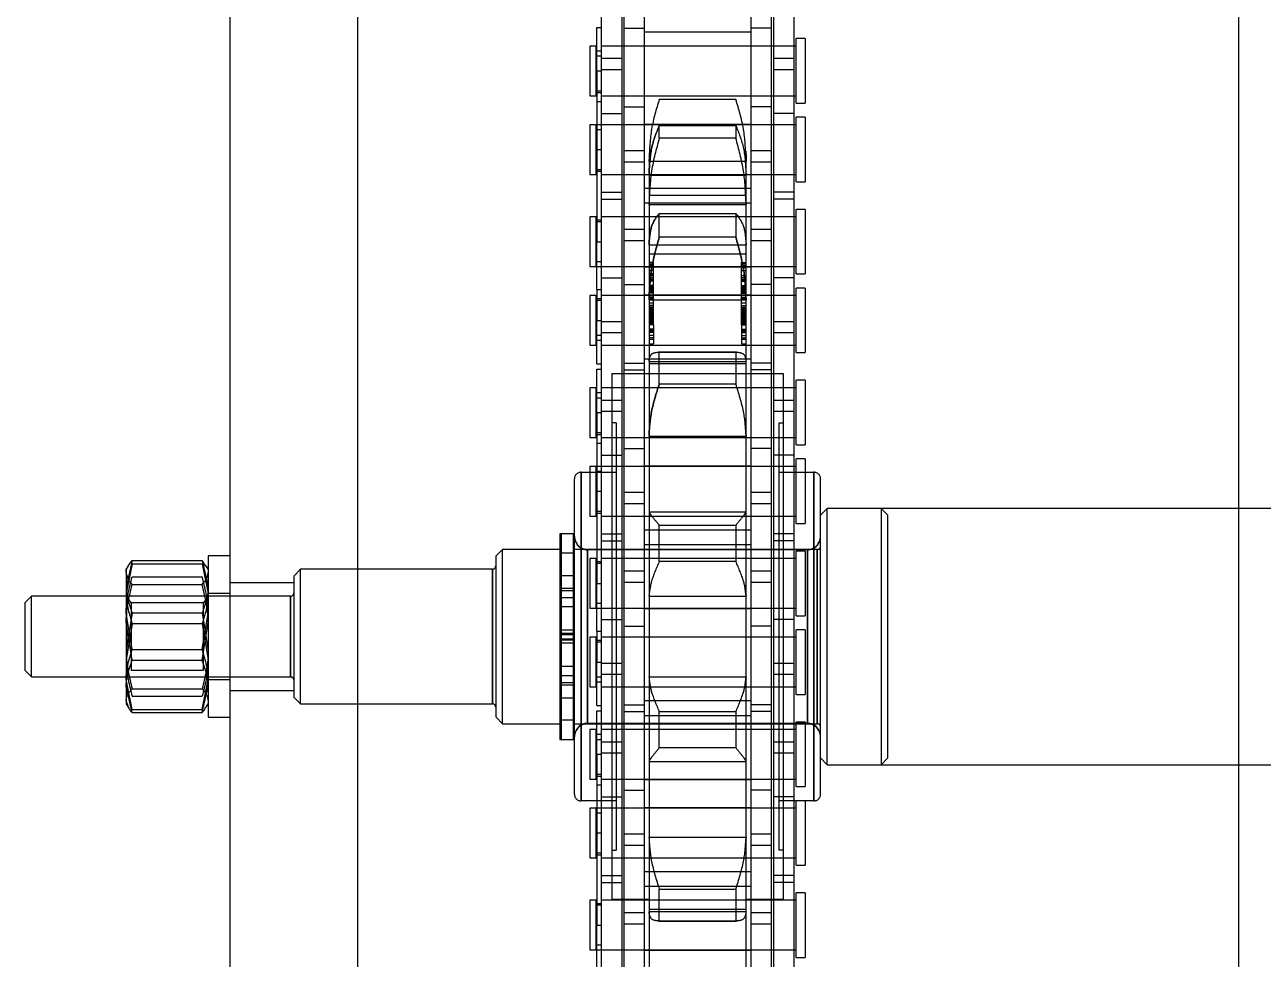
# Model space of a CAD drawing. Header units: metres. Extents: x 0 to 63075, y 0 to 44550.
# Drawn here: x 14085.4 to 14177.4, y 29378.8 to 29448.3 of the extents above; entities that cross this region are included whole.
import ezdxf

# ---------------------------------------------------------------- set-up
doc = ezdxf.new("R2010")
doc.units = ezdxf.units.M
doc.header["$LTSCALE"] = 75
doc.linetypes.add('HIDDEN2', pattern=[4.7625, 3.175, -1.5875])
for name, color, linetype in [('SDM', 7, 'Continuous'), ('SL4', 4, 'Continuous'), ('ST1', 7, 'HIDDEN2')]:
    doc.layers.add(name, color=color, linetype=linetype)

# ---------------------------------------------------------------- blocks, each defined once
blk = doc.blocks.new('A$Ca53c419a')
at = {"layer": 'SL4'}
for p, q in [((2999.725, 511), (2999.225, 510.5)), ((3004.725, 511), (2999.725, 511)), ((3005.225, 510.5), (3004.725, 511)), ((2999.225, 510.5), (2999.225, 503.465)), ((2999.225, 510.5), (3005.225, 510.5)), ((3005.225, 503.465), (3005.225, 510.5)), ((2996.583, 503.018), (2998.523, 503.465)), ((2996.583, 503.018), (2996.583, 497.812)), ((2997.225, 503.465), (2996.975, 503.32)), ((2998.523, 503.465), (2997.225, 503.465)), ((3003.285, 503.465), (2998.523, 503.465)), ((3000.464, 503.018), (3003.285, 503.465)), ((3000.464, 503.018), (3000.464, 497.812)), ((3006.987, 503.465), (3003.285, 503.465)), ((3006.106, 503.018), (3006.106, 497.812)), ((3007.225, 503.465), (3006.987, 503.465)), ((3007.475, 503.32), (3007.225, 503.465)), ((3007.867, 503.018), (3007.867, 497.812)), ((2996.225, 497.365), (2996.225, 495.765)), ((3008.225, 497.365), (2996.225, 497.365)), ((2996.583, 497.812), (2998.523, 497.365)), ((2996.975, 497.51), (2997.225, 497.365)), ((3000.464, 497.812), (3003.285, 497.365)), ((3007.225, 497.365), (3007.475, 497.51)), ((3007.464, 497.553), (3007.867, 497.812)), ((3008.225, 495.765), (3008.225, 497.365)), ((3664.713, 495.765), (2339.738, 495.765)), ((2339.738, 486.24), (3664.713, 486.24)), ((2339.738, 420.765), (3664.713, 420.765)), ((2992.7, 420.765), (2992.7, 281.235)), ((3011.75, 281.235), (3011.75, 420.765))]:
    blk.add_line(p, q, dxfattribs=at)
for points, knots in [([(2996.583, 503.018), (2996.656, 503.091), (2996.788, 503.22), (2996.924, 503.26), (2996.984, 503.278)], [0, 0, 0, 0, 0.560905, 1, 1, 1, 1]), ([(2998.523, 503.465), (2998.569, 503.465), (2999.224, 503.458), (2999.867, 503.23), (3000.464, 503.018)], [0, 0, 0, 0, 0.070201, 1, 1, 1, 1]), ([(3003.285, 503.465), (3003.352, 503.465), (3004.304, 503.458), (3005.238, 503.23), (3006.106, 503.018)], [0, 0, 0, 0, 0.0702006, 1, 1, 1, 1]), ([(3006.106, 503.018), (3006.18, 503.086), (3006.467, 503.348), (3006.765, 503.415), (3006.987, 503.465)], [0, 0, 0, 0, 0.257551, 1, 1, 1, 1]), ([(3006.987, 503.465), (3007.067, 503.458), (3007.365, 503.434), (3007.655, 503.194), (3007.867, 503.018)], [0, 0, 0, 0, 0.268634, 1, 1, 1, 1]), ([(2996.583, 497.812), (2996.656, 497.739), (2996.788, 497.61), (2996.924, 497.57), (2996.984, 497.552)], [0, 0, 0, 0, 0.560905, 1, 1, 1, 1]), ([(2998.523, 497.365), (2998.569, 497.365), (2999.224, 497.372), (2999.867, 497.6), (3000.464, 497.812)], [0, 0, 0, 0, 0.070201, 1, 1, 1, 1]), ([(3003.285, 497.365), (3003.352, 497.365), (3004.304, 497.372), (3005.238, 497.6), (3006.106, 497.812)], [0, 0, 0, 0, 0.070201, 1, 1, 1, 1]), ([(3006.106, 497.812), (3006.18, 497.744), (3006.467, 497.482), (3006.765, 497.415), (3006.987, 497.365)], [0, 0, 0, 0, 0.257551, 1, 1, 1, 1])]:
    blk.add_open_spline(points, degree=3, knots=knots, dxfattribs=at)
at = {"layer": 'ST1'}
for p, q in [((2996.81, 503.018), (2999.031, 503.465)), ((2996.81, 503.018), (2996.81, 497.812)), ((2996.984, 503.278), (2997.463, 503.465)), ((2997.783, 503.018), (2997.783, 497.812)), ((2998.344, 503.018), (2998.344, 497.812)), ((2999.225, 503.465), (2999.225, 491.25)), ((2999.225, 503.465), (2999.225, 503.44)), ((3005.225, 503.44), (2999.225, 503.44)), ((3004.725, 503.089), (2999.725, 503.089)), ((2999.725, 503.089), (2999.725, 497.715)), ((3003.198, 503.018), (3000.49, 503.465)), ((3003.986, 503.018), (3001.165, 503.465)), ((3001.252, 503.018), (3003.96, 503.465)), ((3001.252, 503.018), (3001.252, 497.812)), ((3003.198, 503.018), (3003.198, 497.812)), ((3003.986, 503.018), (3003.986, 497.812)), ((3004.725, 503.089), (3005.225, 503.44)), ((3004.725, 497.715), (3004.725, 503.089)), ((3005.225, 491.25), (3005.225, 503.465)), ((3005.225, 503.44), (3005.225, 503.465)), ((3007.64, 503.018), (3005.419, 503.465)), ((3007.867, 503.018), (3005.927, 503.465)), ((3006.667, 503.018), (3006.667, 497.812)), ((3007.153, 503.465), (3007.286, 503.43)), ((3007.64, 503.018), (3007.64, 497.812)), ((2996.81, 497.812), (2999.031, 497.365)), ((2999.025, 497.365), (2999.025, 495.765)), ((2999.725, 497.715), (3004.725, 497.715)), ((3003.198, 497.812), (3000.49, 497.365)), ((3003.986, 497.812), (3001.165, 497.365)), ((3001.252, 497.812), (3003.96, 497.365)), ((3005.225, 497.365), (3004.725, 497.715)), ((3007.64, 497.812), (3005.419, 497.365)), ((3005.425, 495.765), (3005.425, 497.365)), ((3007.867, 497.812), (3005.927, 497.365)), ((2998.225, 495.765), (2998.225, 491.003)), ((3006.225, 491.003), (3006.225, 495.765)), ((3664.713, 491.003), (2339.738, 491.003)), ((2997.725, 491), (2997.225, 490.5)), ((3006.725, 491), (2997.725, 491)), ((3005.225, 491.25), (2999.225, 491.25)), ((2999.225, 491.25), (3005.225, 491.25)), ((3007.225, 490.5), (3006.725, 491)), ((2997.225, 490.5), (3007.225, 490.5)), ((2997.225, 490.5), (2997.225, 476.25)), ((3007.225, 476.25), (3007.225, 490.5)), ((2339.738, 486.24), (3664.713, 486.24)), ((2996.25, 476), (2995.75, 475.5)), ((3008.2, 476), (2996.25, 476)), ((2997.225, 476.25), (3007.178, 476.25)), ((3007.225, 476.25), (2997.272, 476.25)), ((3008.7, 475.5), (3008.2, 476)), ((2995.75, 475.5), (3008.7, 475.5)), ((2995.75, 475.5), (2995.75, 471.245)), ((3008.7, 471.245), (3008.7, 475.5)), ((3009.868, 471.245), (2994.582, 471.245)), ((2994.582, 471.245), (2994.582, 470.245)), ((3009.868, 471.145), (2994.582, 471.145)), ((2996.025, 471.245), (2996.025, 470.145)), ((2996.025, 471.245), (2996.025, 470.245)), ((2997.678, 471.245), (2997.678, 470.245)), ((2997.678, 471.145), (2997.678, 470.145)), ((2998.629, 471.245), (2998.629, 470.245)), ((2998.629, 471.145), (2998.629, 470.145)), ((2998.804, 471.245), (2998.804, 470.245)), ((2998.804, 471.145), (2998.804, 470.145)), ((2999.321, 471.245), (2999.321, 470.245)), ((2999.321, 471.145), (2999.321, 470.145)), ((3000.025, 471.245), (3000.025, 470.245)), ((3001.725, 470.245), (3001.725, 471.245)), ((3001.975, 471.245), (3001.975, 470.245)), ((3002.064, 471.245), (3002.064, 470.245)), ((3002.386, 471.245), (3002.386, 470.245)), ((3002.475, 471.245), (3002.475, 470.245)), ((3002.725, 471.245), (3002.725, 470.245)), ((3004.425, 470.245), (3004.425, 471.245)), ((3005.129, 471.245), (3005.129, 470.245)), ((3005.129, 471.145), (3005.129, 470.145)), ((3005.646, 471.245), (3005.646, 470.245)), ((3005.646, 471.145), (3005.646, 470.145)), ((3005.821, 471.245), (3005.821, 470.245)), ((3005.821, 471.145), (3005.821, 470.145)), ((3006.772, 471.245), (3006.772, 470.245)), ((3006.772, 471.145), (3006.772, 470.145)), ((3008.425, 470.145), (3008.425, 471.245)), ((3008.425, 470.245), (3008.425, 471.245)), ((3009.868, 470.245), (3009.868, 471.245)), ((2990.01, 469.656), (3014.44, 469.656)), ((2990.01, 467.056), (2990.01, 469.656)), ((3014.44, 469.656), (2990.01, 469.656)), ((2990.01, 469.656), (3014.44, 469.656)), ((3014.44, 469.656), (2990.01, 469.656)), ((2990.499, 470.145), (3013.951, 470.145)), ((3009.868, 470.245), (2994.582, 470.245)), ((2994.582, 470.245), (2994.582, 470.145)), ((2995.75, 470.145), (2995.75, 452.105)), ((3000.025, 470.245), (3000.025, 470.145)), ((3001.725, 470.145), (3001.725, 470.245)), ((3001.975, 470.245), (3001.975, 470.145)), ((3002.064, 470.245), (3002.064, 470.145)), ((3002.386, 470.245), (3002.386, 470.145)), ((3002.475, 470.245), (3002.475, 470.145)), ((3002.725, 470.245), (3002.725, 470.145)), ((3004.425, 470.145), (3004.425, 470.245)), ((3008.7, 452.105), (3008.7, 470.145)), ((3009.868, 470.145), (3009.868, 470.245)), ((3014.44, 469.656), (3014.44, 467.056)), ((2982.621, 469), (2978.931, 469)), ((2978.931, 469), (2978.931, 468.526)), ((2978.931, 468.526), (2982.621, 468.526)), ((2979.3, 468.526), (2979.3, 468.157)), ((2982.252, 468.157), (2982.252, 468.526)), ((2982.621, 468.526), (2982.621, 469)), ((2989.472, 469), (2985.782, 469)), ((2985.782, 469), (2985.782, 468.526)), ((2985.782, 468.526), (2989.472, 468.526)), ((2986.151, 468.526), (2986.151, 468.157)), ((2989.103, 468.157), (2989.103, 468.526)), ((2989.472, 468.526), (2989.472, 469)), ((2995.321, 469), (2991.631, 469)), ((2991.631, 469), (2991.631, 468.526)), ((2991.631, 468.526), (2995.321, 468.526)), ((2992, 468.526), (2992, 468.157)), ((2994.952, 468.157), (2994.952, 468.526)), ((2995.321, 468.526), (2995.321, 469)), ((2995.75, 469.168), (2995.75, 452.832)), ((3008.675, 469.168), (2995.775, 469.168)), ((2995.775, 469.168), (2995.775, 452.832)), ((2995.775, 469.168), (3008.675, 469.168)), ((3008.675, 469.168), (2995.775, 469.168)), ((2995.775, 469.168), (3008.675, 469.168)), ((3002.172, 469), (2998.482, 469)), ((2998.482, 469), (2998.482, 468.526)), ((2998.482, 468.526), (3002.172, 468.526)), ((2998.851, 468.526), (2998.851, 468.157)), ((3001.803, 468.157), (3001.803, 468.526)), ((3002.172, 468.526), (3002.172, 469)), ((3008.02, 469), (3004.33, 469)), ((3004.33, 469), (3004.33, 468.526)), ((3004.33, 468.526), (3008.02, 468.526)), ((3004.699, 468.526), (3004.699, 468.157)), ((3007.651, 468.157), (3007.651, 468.526)), ((3008.02, 468.526), (3008.02, 469)), ((3008.675, 452.832), (3008.675, 469.168)), ((3008.7, 452.832), (3008.7, 469.168)), ((3014.872, 469), (3011.182, 469)), ((3011.182, 469), (3011.182, 468.526)), ((3011.182, 468.526), (3014.872, 468.526)), ((3011.551, 468.526), (3011.551, 468.157)), ((3014.503, 468.157), (3014.503, 468.526)), ((3014.872, 468.526), (3014.872, 469)), ((3020.72, 469), (3017.03, 469)), ((3017.03, 469), (3017.03, 468.526)), ((3017.03, 468.526), (3020.72, 468.526)), ((3017.399, 468.526), (3017.399, 468.157)), ((3020.351, 468.157), (3020.351, 468.526)), ((3020.72, 468.526), (3020.72, 469)), ((3027.572, 469), (3023.882, 469)), ((3023.882, 469), (3023.882, 468.526)), ((3023.882, 468.526), (3027.572, 468.526)), ((3024.251, 468.526), (3024.251, 468.157)), ((3027.203, 468.157), (3027.203, 468.526)), ((3027.572, 468.526), (3027.572, 469)), ((3033.42, 469), (3029.73, 469)), ((3029.73, 469), (3029.73, 468.526)), ((3029.73, 468.526), (3033.42, 468.526)), ((3030.099, 468.526), (3030.099, 468.157)), ((3033.051, 468.157), (3033.051, 468.526)), ((3033.42, 468.526), (3033.42, 469)), ((3040.272, 469), (3036.582, 469)), ((3036.582, 469), (3036.582, 468.526)), ((3036.582, 468.526), (3040.272, 468.526)), ((3036.951, 468.526), (3036.951, 468.157)), ((3039.903, 468.157), (3039.903, 468.526)), ((3040.272, 468.526), (3040.272, 469)), ((3046.12, 469), (3042.43, 469)), ((3042.43, 469), (3042.43, 468.526)), ((3042.43, 468.526), (3046.12, 468.526)), ((3042.799, 468.526), (3042.799, 468.157)), ((3045.751, 468.157), (3045.751, 468.526)), ((3046.12, 468.526), (3046.12, 469)), ((2983.951, 468.157), (2974.856, 468.157)), ((2977.224, 468.489), (2980.776, 468.489)), ((2978.931, 468.489), (2978.931, 466.637)), ((2978.931, 468.157), (2978.931, 453.659)), ((2980.776, 468.489), (2980.776, 468.157)), ((2993.476, 468.489), (2980.776, 468.489)), ((2982.395, 468.489), (2982.395, 468.157)), ((2982.621, 466.637), (2982.621, 468.157)), ((2982.621, 453.659), (2982.621, 468.157)), ((2983.951, 468.157), (2983.951, 466.637)), ((2990.301, 468.157), (2983.951, 468.157)), ((2984.452, 468.157), (2984.452, 466.637)), ((2985.782, 468.157), (2985.782, 466.637)), ((2985.782, 468.157), (2985.782, 453.659)), ((2986.008, 468.489), (2986.008, 468.157)), ((2987.627, 468.489), (2987.627, 468.157)), ((2989.472, 466.637), (2989.472, 468.489)), ((2989.472, 453.659), (2989.472, 468.157)), ((2990.301, 468.157), (2990.301, 466.637)), ((2999.396, 468.157), (2990.301, 468.157)), ((2991.179, 468.157), (2991.179, 468.489)), ((2991.631, 468.157), (2991.631, 466.637)), ((2991.631, 468.157), (2991.631, 453.659)), ((2991.857, 468.489), (2991.857, 468.157)), ((2993.476, 468.489), (2993.476, 468.157)), ((2993.476, 468.489), (2996.706, 468.489)), ((2993.547, 466.637), (2993.547, 468.157)), ((2994.407, 468.157), (2994.407, 466.637)), ((2994.583, 468.489), (2994.583, 468.157)), ((2995.321, 466.637), (2995.321, 468.157)), ((2995.321, 453.659), (2995.321, 468.157)), ((2996.706, 468.489), (2996.706, 468.157)), ((2997.097, 468.489), (2997.097, 468.157)), ((2997.097, 468.489), (3000.327, 468.489)), ((2998.482, 468.157), (2998.482, 466.637)), ((2998.482, 468.157), (2998.482, 453.659)), ((2999.22, 468.489), (2999.22, 468.157)), ((3000.255, 468.157), (2999.396, 468.157)), ((2999.396, 466.637), (2999.396, 468.157)), ((3009.35, 468.157), (3000.255, 468.157)), ((3000.255, 468.157), (3000.255, 466.637)), ((3000.327, 468.489), (3000.327, 468.157)), ((3002.623, 468.489), (3000.327, 468.489)), ((3001.946, 468.489), (3001.946, 468.157)), ((3002.172, 466.637), (3002.172, 468.157)), ((3002.172, 453.659), (3002.172, 468.157)), ((3002.623, 468.489), (3006.175, 468.489)), ((3002.623, 468.489), (3002.623, 468.157)), ((3003.502, 468.157), (3003.502, 466.637)), ((3004.33, 468.489), (3004.33, 466.637)), ((3004.33, 468.157), (3004.33, 453.659)), ((3006.175, 468.489), (3006.175, 468.157)), ((3018.875, 468.489), (3006.175, 468.489)), ((3007.795, 468.489), (3007.795, 468.157)), ((3008.02, 466.637), (3008.02, 468.157)), ((3008.02, 453.659), (3008.02, 468.157)), ((3009.35, 468.157), (3009.35, 466.637)), ((3015.7, 468.157), (3009.35, 468.157)), ((3009.852, 468.157), (3009.852, 466.637)), ((3011.182, 468.157), (3011.182, 466.637)), ((3011.182, 468.157), (3011.182, 453.659)), ((3011.408, 468.489), (3011.408, 468.157)), ((3013.027, 468.489), (3013.027, 468.157)), ((3014.872, 466.637), (3014.872, 468.489)), ((3014.872, 453.659), (3014.872, 468.157)), ((3015.7, 468.157), (3015.7, 466.637)), ((3024.795, 468.157), (3015.7, 468.157)), ((3016.579, 468.157), (3016.579, 468.489)), ((3017.03, 468.157), (3017.03, 466.637)), ((3017.03, 468.157), (3017.03, 453.659)), ((3017.256, 468.489), (3017.256, 468.157)), ((3018.875, 468.489), (3018.875, 468.157)), ((3018.875, 468.489), (3022.106, 468.489)), ((3018.947, 466.637), (3018.947, 468.157)), ((3019.807, 468.157), (3019.807, 466.637)), ((3019.982, 468.489), (3019.982, 468.157)), ((3020.72, 466.637), (3020.72, 468.157)), ((3020.72, 453.659), (3020.72, 468.157)), ((3022.106, 468.489), (3022.106, 468.157)), ((3022.497, 468.489), (3022.497, 468.157)), ((3022.497, 468.489), (3025.727, 468.489)), ((3023.882, 468.157), (3023.882, 466.637)), ((3023.882, 468.157), (3023.882, 453.659)), ((3024.62, 468.489), (3024.62, 468.157)), ((3025.655, 468.157), (3024.795, 468.157)), ((3024.795, 466.637), (3024.795, 468.157)), ((3034.75, 468.157), (3025.655, 468.157)), ((3025.655, 468.157), (3025.655, 466.637)), ((3025.727, 468.489), (3025.727, 468.157)), ((3028.023, 468.489), (3025.727, 468.489)), ((3027.346, 468.489), (3027.346, 468.157)), ((3027.572, 466.637), (3027.572, 468.157)), ((3027.572, 453.659), (3027.572, 468.157)), ((3028.023, 468.489), (3031.575, 468.489)), ((3028.023, 468.489), (3028.023, 468.157)), ((3028.902, 468.157), (3028.902, 466.637)), ((3029.73, 468.489), (3029.73, 466.637)), ((3029.73, 468.157), (3029.73, 453.659)), ((3031.575, 468.489), (3031.575, 468.157)), ((3044.275, 468.489), (3031.575, 468.489)), ((3033.194, 468.489), (3033.194, 468.157)), ((3033.42, 466.637), (3033.42, 468.157)), ((3033.42, 453.659), (3033.42, 468.157)), ((3034.75, 468.157), (3034.75, 466.637)), ((3041.1, 468.157), (3034.75, 468.157)), ((3035.252, 468.157), (3035.252, 466.637)), ((3036.582, 468.157), (3036.582, 466.637)), ((3036.582, 468.157), (3036.582, 453.659)), ((3036.808, 468.489), (3036.808, 468.157)), ((3038.427, 468.489), (3038.427, 468.157)), ((3040.272, 466.637), (3040.272, 468.489)), ((3040.272, 453.659), (3040.272, 468.157)), ((3041.1, 468.157), (3041.1, 466.637)), ((3050.195, 468.157), (3041.1, 468.157)), ((3041.979, 468.157), (3041.979, 468.489)), ((3042.43, 468.157), (3042.43, 466.637)), ((3042.43, 468.157), (3042.43, 453.659)), ((3042.656, 468.489), (3042.656, 468.157)), ((3044.275, 468.489), (3044.275, 468.157)), ((3044.275, 468.489), (3047.506, 468.489)), ((3044.347, 466.637), (3044.347, 468.157)), ((3045.207, 468.157), (3045.207, 466.637)), ((3045.382, 468.489), (3045.382, 468.157)), ((3046.12, 466.637), (3046.12, 468.157)), ((3046.12, 453.659), (3046.12, 468.157)), ((3047.506, 468.489), (3047.506, 468.157)), ((2982.681, 464.605), (2982.681, 467.375)), ((3021.769, 467.375), (2982.681, 467.375)), ((2986.346, 467.375), (2986.346, 467.056)), ((3018.105, 467.056), (2986.346, 467.056)), ((3018.105, 467.056), (3018.105, 467.375)), ((3021.769, 467.375), (3021.769, 464.605)), ((2983.951, 466.637), (2974.856, 466.637)), ((2986.696, 466.485), (2977.601, 466.485)), ((2978.931, 466.485), (2978.931, 464.965)), ((2980.847, 464.965), (2980.847, 466.485)), ((2981.707, 466.485), (2981.707, 464.965)), ((2982.621, 464.965), (2982.621, 466.485)), ((2990.301, 466.637), (2983.951, 466.637)), ((2985.782, 466.485), (2985.782, 464.965)), ((2987.556, 466.485), (2986.696, 466.485)), ((2986.696, 464.965), (2986.696, 466.485)), ((2996.651, 466.485), (2987.556, 466.485)), ((2987.556, 466.485), (2987.556, 464.965)), ((2989.472, 464.965), (2989.472, 466.485)), ((2999.396, 466.637), (2990.301, 466.637)), ((2990.802, 466.485), (2990.802, 464.965)), ((2991.631, 466.485), (2991.631, 464.965)), ((2995.321, 464.965), (2995.321, 466.485)), ((2996.651, 466.485), (2996.651, 464.965)), ((3003.001, 466.485), (2996.651, 466.485)), ((2997.152, 466.485), (2997.152, 464.965)), ((2998.482, 466.485), (2998.482, 464.965)), ((3000.255, 466.637), (2999.396, 466.637)), ((3009.35, 466.637), (3000.255, 466.637)), ((3002.172, 464.965), (3002.172, 466.485)), ((3003.001, 466.485), (3003.001, 464.965)), ((3012.096, 466.485), (3003.001, 466.485)), ((3004.33, 466.485), (3004.33, 464.965)), ((3006.247, 464.965), (3006.247, 466.485)), ((3007.107, 466.485), (3007.107, 464.965)), ((3008.02, 464.965), (3008.02, 466.485)), ((3015.7, 466.637), (3009.35, 466.637)), ((3011.182, 466.485), (3011.182, 464.965)), ((3012.955, 466.485), (3012.096, 466.485)), ((3012.096, 464.965), (3012.096, 466.485)), ((3022.05, 466.485), (3012.955, 466.485)), ((3012.955, 466.485), (3012.955, 464.965)), ((3014.872, 464.965), (3014.872, 466.485)), ((3024.795, 466.637), (3015.7, 466.637)), ((3016.202, 466.485), (3016.202, 464.965)), ((3017.03, 466.485), (3017.03, 464.965)), ((3020.72, 464.965), (3020.72, 466.485)), ((3022.05, 466.485), (3022.05, 464.965)), ((3028.4, 466.485), (3022.05, 466.485)), ((3022.552, 466.485), (3022.552, 464.965)), ((3023.882, 466.485), (3023.882, 464.965)), ((3025.655, 466.637), (3024.795, 466.637)), ((3034.75, 466.637), (3025.655, 466.637)), ((3027.572, 464.965), (3027.572, 466.485)), ((3028.4, 466.485), (3028.4, 464.965)), ((3037.495, 466.485), (3028.4, 466.485)), ((3029.73, 466.485), (3029.73, 464.965)), ((3031.647, 464.965), (3031.647, 466.485)), ((3032.507, 466.485), (3032.507, 464.965)), ((3033.42, 464.965), (3033.42, 466.485)), ((3041.1, 466.637), (3034.75, 466.637)), ((3036.582, 466.485), (3036.582, 464.965)), ((3038.355, 466.485), (3037.495, 466.485)), ((3037.495, 464.965), (3037.495, 466.485)), ((3047.45, 466.485), (3038.355, 466.485)), ((3038.355, 466.485), (3038.355, 464.965)), ((3040.272, 464.965), (3040.272, 466.485)), ((3050.195, 466.637), (3041.1, 466.637)), ((3041.602, 466.485), (3041.602, 464.965)), ((3042.43, 466.485), (3042.43, 464.965)), ((3046.12, 464.965), (3046.12, 466.485)), ((3047.45, 466.485), (3047.45, 464.965)), ((3053.8, 466.485), (3047.45, 466.485)), ((2986.696, 464.965), (2977.601, 464.965)), ((2978.887, 457.035), (2978.887, 464.965)), ((2978.931, 464.965), (2978.931, 457.035)), ((2982.621, 457.035), (2982.621, 464.965)), ((2983.667, 464.965), (2983.667, 457.035)), ((2984.736, 457.035), (2984.736, 464.965)), ((2985.782, 464.965), (2985.782, 457.035)), ((2987.556, 464.965), (2986.696, 464.965)), ((2996.651, 464.965), (2987.556, 464.965)), ((2989.472, 457.035), (2989.472, 464.965)), ((2989.516, 464.965), (2989.516, 457.035)), ((2991.587, 457.035), (2991.587, 464.965)), ((2991.631, 464.965), (2991.631, 457.035)), ((2995.321, 457.035), (2995.321, 464.965)), ((2996.367, 464.965), (2996.367, 457.035)), ((3003.001, 464.965), (2996.651, 464.965)), ((2997.436, 457.035), (2997.436, 464.965)), ((2998.482, 464.965), (2998.482, 457.035)), ((3002.172, 457.035), (3002.172, 464.965)), ((3002.216, 464.965), (3002.216, 457.035)), ((3012.096, 464.965), (3003.001, 464.965)), ((3004.287, 457.035), (3004.287, 464.965)), ((3004.33, 464.965), (3004.33, 457.035)), ((3008.02, 457.035), (3008.02, 464.965)), ((3009.067, 464.965), (3009.067, 457.035)), ((3010.136, 457.035), (3010.136, 464.965)), ((3011.182, 464.965), (3011.182, 457.035)), ((3012.955, 464.965), (3012.096, 464.965)), ((3022.05, 464.965), (3012.955, 464.965)), ((3014.872, 457.035), (3014.872, 464.965)), ((3014.915, 464.965), (3014.915, 457.035)), ((3016.987, 457.035), (3016.987, 464.965)), ((3017.03, 464.965), (3017.03, 457.035)), ((3020.72, 457.035), (3020.72, 464.965)), ((3021.767, 464.965), (3021.767, 457.035)), ((3028.4, 464.965), (3022.05, 464.965)), ((3022.835, 457.035), (3022.835, 464.965)), ((3023.882, 464.965), (3023.882, 457.035)), ((3027.572, 457.035), (3027.572, 464.965)), ((3027.615, 464.965), (3027.615, 457.035)), ((3037.495, 464.965), (3028.4, 464.965)), ((3029.687, 457.035), (3029.687, 464.965)), ((3029.73, 464.965), (3029.73, 457.035)), ((3033.42, 457.035), (3033.42, 464.965)), ((3034.467, 464.965), (3034.467, 457.035)), ((3035.535, 457.035), (3035.535, 464.965)), ((3036.582, 464.965), (3036.582, 457.035)), ((3038.355, 464.965), (3037.495, 464.965)), ((3047.45, 464.965), (3038.355, 464.965)), ((3040.272, 457.035), (3040.272, 464.965)), ((3040.315, 464.965), (3040.315, 457.035)), ((3042.387, 457.035), (3042.387, 464.965)), ((3042.43, 464.965), (3042.43, 457.035)), ((3046.12, 457.035), (3046.12, 464.965)), ((3047.167, 464.965), (3047.167, 457.035)), ((3053.8, 464.965), (3047.45, 464.965)), ((2981.751, 464.605), (2977.206, 464.605)), ((2981.077, 463.901), (2981.077, 463.9)), ((2981.077, 463.9), (2981.077, 458.1)), ((2987.233, 464.605), (2981.751, 464.605)), ((2981.789, 464.605), (2981.789, 457.395)), ((2981.939, 457.395), (2981.939, 464.605)), ((2987.321, 464.605), (2987.233, 464.605)), ((2987.233, 464.605), (2987.321, 464.605)), ((2987.321, 464.605), (2987.321, 457.395)), ((2992.943, 464.605), (2987.321, 464.605)), ((2992.943, 464.605), (2992.943, 457.395)), ((2992.949, 464.605), (2992.943, 464.605)), ((2992.943, 464.605), (2992.949, 464.605)), ((2999.183, 464.605), (2992.949, 464.605)), ((2999.233, 464.605), (2999.183, 464.605)), ((2999.183, 464.605), (2999.233, 464.605)), ((2999.233, 464.605), (2999.233, 457.395)), ((3005.217, 464.605), (2999.233, 464.605)), ((3005.217, 464.605), (3005.217, 457.395)), ((3005.267, 464.605), (3005.217, 464.605)), ((3005.217, 464.605), (3005.267, 464.605)), ((3011.501, 464.605), (3005.267, 464.605)), ((3011.507, 464.605), (3011.501, 464.605)), ((3011.501, 464.605), (3011.507, 464.605)), ((3011.507, 464.605), (3011.507, 457.395)), ((3017.129, 464.605), (3011.507, 464.605)), ((3017.129, 464.605), (3017.129, 457.395)), ((3017.217, 464.605), (3017.129, 464.605)), ((3017.129, 464.605), (3017.217, 464.605)), ((3022.699, 464.605), (3017.217, 464.605)), ((3022.511, 464.605), (3022.511, 457.395)), ((3022.661, 464.605), (3022.661, 457.395)), ((3027.244, 464.605), (3022.699, 464.605)), ((3023.373, 463.9), (3023.373, 463.901)), ((3023.373, 458.1), (3023.373, 463.9)), ((3023.986, 464.605), (3023.986, 464.27)), ((3024.826, 464.27), (3023.986, 464.27)), ((3024.321, 464.605), (3024.321, 464.27)), ((3024.424, 464.27), (3024.424, 464.605)), ((3024.594, 464.27), (3024.594, 464.605)), ((3024.826, 464.27), (3024.826, 464.605)), ((3024.978, 464.27), (3024.826, 464.27)), ((3024.929, 464.27), (3024.929, 464.605)), ((3024.978, 464.27), (3024.978, 464.605)), ((3025.393, 464.27), (3024.978, 464.27)), ((3025.07, 464.27), (3025.07, 464.605)), ((3025.393, 464.27), (3025.393, 464.605)), ((3025.393, 464.27), (3027.822, 464.27)), ((3025.452, 464.27), (3025.452, 464.605)), ((3025.452, 464.605), (3025.452, 464.27)), ((3025.503, 464.27), (3025.503, 464.605)), ((3025.516, 464.27), (3025.516, 464.605)), ((3025.517, 464.27), (3025.517, 464.605)), ((3025.574, 464.27), (3025.574, 464.605)), ((3025.651, 464.27), (3025.651, 464.605)), ((3025.659, 464.27), (3025.659, 464.605)), ((3025.69, 464.27), (3025.69, 464.605)), ((3025.764, 464.605), (3025.764, 464.27)), ((3025.767, 464.27), (3025.767, 464.605)), ((3025.775, 464.27), (3025.775, 464.605)), ((3025.788, 464.27), (3025.788, 464.605)), ((3025.881, 464.27), (3025.881, 464.605)), ((3025.901, 464.27), (3025.901, 464.605)), ((3025.909, 464.27), (3025.909, 464.605)), ((3025.977, 464.27), (3025.977, 464.605)), ((3026.07, 464.27), (3026.07, 464.605)), ((3026.154, 464.27), (3026.154, 464.605)), ((3026.234, 464.27), (3026.234, 464.605)), ((3026.283, 464.27), (3026.283, 464.605)), ((3026.386, 464.27), (3026.386, 464.605)), ((3026.419, 464.27), (3026.419, 464.605)), ((3026.421, 464.27), (3026.421, 464.605)), ((3026.454, 464.27), (3026.454, 464.605)), ((3026.493, 464.27), (3026.493, 464.605)), ((3026.527, 464.27), (3026.527, 464.605)), ((3026.531, 464.27), (3026.531, 464.605)), ((3026.556, 464.27), (3026.556, 464.605)), ((3026.56, 464.27), (3026.56, 464.605)), ((3026.648, 464.27), (3026.648, 464.605)), ((3026.662, 464.27), (3026.662, 464.605)), ((3026.678, 464.27), (3026.678, 464.605)), ((3026.697, 464.27), (3026.697, 464.605)), ((3026.705, 464.27), (3026.705, 464.605)), ((3026.839, 464.27), (3026.839, 464.605)), ((3026.998, 464.27), (3026.998, 464.605)), ((3027.244, 464.605), (3027.244, 457.395)), ((3027.36, 464.605), (3027.244, 464.605)), ((3027.244, 464.605), (3027.36, 464.605)), ((3027.244, 464.605), (3027.36, 464.605)), ((3027.36, 464.605), (3027.244, 464.605)), ((3027.333, 464.27), (3027.333, 464.605)), ((3031.428, 464.605), (3027.36, 464.605)), ((3027.381, 464.27), (3027.381, 464.605)), ((3027.442, 464.27), (3027.442, 464.605)), ((3027.742, 464.27), (3027.742, 464.605)), ((3027.783, 464.27), (3027.783, 464.605)), ((3027.804, 464.27), (3027.804, 464.605)), ((3027.822, 464.27), (3027.822, 464.605)), ((3027.822, 464.27), (3028.212, 464.27)), ((3027.932, 464.27), (3027.932, 464.605)), ((3027.978, 464.27), (3027.978, 464.605)), ((3028.058, 464.27), (3028.058, 464.605)), ((3028.112, 464.27), (3028.112, 464.605)), ((3028.167, 464.27), (3028.167, 464.605)), ((3028.184, 464.27), (3028.184, 464.605)), ((3028.205, 464.27), (3028.205, 464.605)), ((3028.212, 464.27), (3028.212, 464.605)), ((3028.212, 464.27), (3029.06, 464.27)), ((3028.285, 464.27), (3028.285, 464.605)), ((3028.308, 464.27), (3028.308, 464.605)), ((3028.643, 464.27), (3028.643, 464.605)), ((3028.67, 464.27), (3028.67, 464.605)), ((3028.716, 464.27), (3028.716, 464.605)), ((3028.754, 464.27), (3028.754, 464.605)), ((3028.802, 464.27), (3028.802, 464.605)), ((3028.923, 464.27), (3028.923, 464.605)), ((3029.06, 464.27), (3029.06, 464.605)), ((3029.06, 464.27), (3029.342, 464.27)), ((3029.155, 464.27), (3029.155, 464.605)), ((3029.176, 464.27), (3029.176, 464.605)), ((3029.342, 464.27), (3029.426, 464.27)), ((3029.426, 464.27), (3029.426, 464.605)), ((3029.426, 464.27), (3029.751, 464.27)), ((3029.66, 464.27), (3029.66, 464.605)), ((3029.751, 464.27), (3029.751, 464.605)), ((3029.751, 464.27), (3029.787, 464.27)), ((3029.787, 464.27), (3029.787, 464.605)), ((3029.787, 464.27), (3029.994, 464.27)), ((3029.829, 464.27), (3029.829, 464.605)), ((3029.867, 464.27), (3029.867, 464.605)), ((3029.984, 464.27), (3029.984, 464.605)), ((3029.994, 464.27), (3029.994, 464.605)), ((3029.994, 464.27), (3030.029, 464.27)), ((3030.014, 464.27), (3030.014, 464.605)), ((3030.029, 464.27), (3030.029, 464.605)), ((3030.681, 464.605), (3030.681, 457.395)), ((3031.35, 464.605), (3031.35, 457.395)), ((3031.428, 464.605), (3031.35, 464.605)), ((3031.35, 464.605), (3031.428, 464.605)), ((3034.342, 464.605), (3031.428, 464.605)), ((3034.342, 464.605), (3034.342, 457.395)), ((3034.47, 464.605), (3034.342, 464.605)), ((3034.342, 464.605), (3034.47, 464.605)), ((3034.342, 464.605), (3034.47, 464.605)), ((3034.47, 464.605), (3034.342, 464.605)), ((3036.635, 464.605), (3034.47, 464.605)), ((3035.028, 464.605), (3035.028, 457.395)), ((3036.526, 464.605), (3036.526, 457.395)), ((3036.635, 464.605), (3036.526, 464.605)), ((3037.565, 464.605), (3036.635, 464.605)), ((3037.565, 464.605), (3037.565, 457.395)), ((3037.692, 464.605), (3037.565, 464.605)), ((3037.565, 464.605), (3037.692, 464.605)), ((3037.565, 464.605), (3037.692, 464.605)), ((3037.692, 464.605), (3037.565, 464.605)), ((3037.832, 464.605), (3037.692, 464.605)), ((2981.079, 463.843), (2983.455, 463.843)), ((2981.079, 458.157), (2981.079, 463.843)), ((2983.455, 463.843), (2983.455, 458.157)), ((2993.943, 463.843), (2996.644, 463.843)), ((2993.943, 458.157), (2993.943, 463.843)), ((2996.644, 463.843), (2996.644, 458.157)), ((3007.806, 463.843), (3010.507, 463.843)), ((3007.806, 458.157), (3007.806, 463.843)), ((3010.507, 463.843), (3010.507, 458.157)), ((3020.995, 463.843), (3023.371, 463.843)), ((3020.995, 458.157), (3020.995, 463.843)), ((3023.371, 463.843), (3023.371, 458.157)), ((3031.921, 463.843), (3033.684, 463.843)), ((3031.921, 458.157), (3031.921, 463.843)), ((3033.684, 463.843), (3033.684, 458.157)), ((3039.265, 458.157), (3039.265, 463.843)), ((3039.265, 463.843), (3040.203, 463.843)), ((3040.203, 463.843), (3040.203, 458.157)), ((3042.141, 458.157), (3042.141, 463.843)), ((3042.141, 463.843), (3042.165, 463.843)), ((3042.165, 463.843), (3042.165, 458.157)), ((2981.077, 458.1), (2981.077, 458.099)), ((2983.455, 458.157), (2981.079, 458.157)), ((2996.644, 458.157), (2993.943, 458.157)), ((3010.507, 458.157), (3007.806, 458.157)), ((3023.371, 458.157), (3020.995, 458.157)), ((3023.373, 458.099), (3023.373, 458.1)), ((3024.826, 457.73), (3023.986, 457.73)), ((3023.986, 457.73), (3023.986, 457.395)), ((3024.321, 457.73), (3024.321, 457.395)), ((3024.424, 457.73), (3024.424, 457.395)), ((3024.594, 457.73), (3024.594, 457.395)), ((3024.978, 457.73), (3024.826, 457.73)), ((3024.826, 457.73), (3024.826, 457.395)), ((3024.929, 457.73), (3024.929, 457.395)), ((3025.393, 457.73), (3024.978, 457.73)), ((3024.978, 457.73), (3024.978, 457.395)), ((3025.07, 457.73), (3025.07, 457.395)), ((3025.393, 457.73), (3027.822, 457.73)), ((3025.393, 457.73), (3025.393, 457.395)), ((3025.452, 457.73), (3025.452, 457.395)), ((3025.452, 457.73), (3025.452, 457.395)), ((3025.503, 457.73), (3025.503, 457.395)), ((3025.516, 457.73), (3025.516, 457.395)), ((3025.517, 457.73), (3025.517, 457.395)), ((3025.574, 457.73), (3025.574, 457.395)), ((3025.651, 457.73), (3025.651, 457.395)), ((3025.659, 457.73), (3025.659, 457.395)), ((3025.69, 457.73), (3025.69, 457.395)), ((3025.764, 457.73), (3025.764, 457.395)), ((3025.767, 457.73), (3025.767, 457.395)), ((3025.775, 457.73), (3025.775, 457.395)), ((3025.788, 457.73), (3025.788, 457.395)), ((3025.881, 457.73), (3025.881, 457.395)), ((3025.901, 457.73), (3025.901, 457.395)), ((3025.909, 457.73), (3025.909, 457.395)), ((3025.977, 457.73), (3025.977, 457.395)), ((3026.07, 457.73), (3026.07, 457.395)), ((3026.154, 457.73), (3026.154, 457.395)), ((3026.234, 457.73), (3026.234, 457.395)), ((3026.283, 457.73), (3026.283, 457.395)), ((3026.386, 457.73), (3026.386, 457.395)), ((3026.419, 457.73), (3026.419, 457.395)), ((3026.421, 457.73), (3026.421, 457.395)), ((3026.454, 457.73), (3026.454, 457.395)), ((3026.493, 457.73), (3026.493, 457.395)), ((3026.527, 457.73), (3026.527, 457.395)), ((3026.531, 457.73), (3026.531, 457.395)), ((3026.556, 457.73), (3026.556, 457.395)), ((3026.56, 457.73), (3026.56, 457.395)), ((3026.648, 457.73), (3026.648, 457.395)), ((3026.662, 457.73), (3026.662, 457.395)), ((3026.678, 457.73), (3026.678, 457.395)), ((3026.697, 457.73), (3026.697, 457.395)), ((3026.705, 457.73), (3026.705, 457.395)), ((3026.839, 457.73), (3026.839, 457.395)), ((3026.998, 457.395), (3026.998, 457.73)), ((3027.333, 457.395), (3027.333, 457.73)), ((3027.381, 457.73), (3027.381, 457.395)), ((3027.442, 457.73), (3027.442, 457.395)), ((3027.742, 457.73), (3027.742, 457.395)), ((3027.783, 457.73), (3027.783, 457.395)), ((3027.804, 457.73), (3027.804, 457.395)), ((3027.822, 457.73), (3028.212, 457.73)), ((3027.822, 457.73), (3027.822, 457.395)), ((3027.932, 457.73), (3027.932, 457.395)), ((3027.978, 457.73), (3027.978, 457.395)), ((3028.058, 457.73), (3028.058, 457.395)), ((3028.112, 457.73), (3028.112, 457.395)), ((3028.167, 457.73), (3028.167, 457.395)), ((3028.184, 457.73), (3028.184, 457.395)), ((3028.205, 457.73), (3028.205, 457.395)), ((3028.212, 457.73), (3029.06, 457.73)), ((3028.212, 457.73), (3028.212, 457.395)), ((3028.285, 457.73), (3028.285, 457.395)), ((3028.308, 457.73), (3028.308, 457.395)), ((3028.643, 457.73), (3028.643, 457.395)), ((3028.67, 457.73), (3028.67, 457.395)), ((3028.716, 457.73), (3028.716, 457.395)), ((3028.754, 457.73), (3028.754, 457.395)), ((3028.802, 457.73), (3028.802, 457.395)), ((3028.923, 457.73), (3028.923, 457.395)), ((3029.06, 457.73), (3029.06, 457.395)), ((3029.06, 457.73), (3029.342, 457.73)), ((3029.342, 457.73), (3029.426, 457.73)), ((3029.426, 457.73), (3029.426, 457.395)), ((3029.426, 457.73), (3029.751, 457.73)), ((3029.66, 457.73), (3029.66, 457.395)), ((3029.751, 457.73), (3029.787, 457.73)), ((3029.751, 457.73), (3029.751, 457.395)), ((3029.787, 457.73), (3029.787, 457.395)), ((3029.787, 457.73), (3029.994, 457.73)), ((3029.829, 457.73), (3029.829, 457.395)), ((3029.867, 457.73), (3029.867, 457.395)), ((3029.984, 457.73), (3029.984, 457.395)), ((3029.994, 457.73), (3029.994, 457.395)), ((3029.994, 457.73), (3030.029, 457.73)), ((3030.014, 457.73), (3030.014, 457.395)), ((3030.029, 457.73), (3030.029, 457.395)), ((3033.684, 458.157), (3031.921, 458.157)), ((3040.203, 458.157), (3039.265, 458.157)), ((3042.165, 458.157), (3042.141, 458.157)), ((2977.206, 457.395), (2981.751, 457.395)), ((2986.696, 457.035), (2977.601, 457.035)), ((2978.931, 457.035), (2978.931, 455.515)), ((2980.847, 455.515), (2980.847, 457.035)), ((2981.707, 457.035), (2981.707, 455.515)), ((2981.751, 457.395), (2987.233, 457.395)), ((2982.621, 455.515), (2982.621, 457.035)), ((2982.681, 454.625), (2982.681, 457.395)), ((2985.782, 457.035), (2985.782, 455.515)), ((2987.556, 457.035), (2986.696, 457.035)), ((2986.696, 455.515), (2986.696, 457.035)), ((2987.233, 457.395), (2987.321, 457.395)), ((2987.321, 457.395), (2987.233, 457.395)), ((2987.321, 457.395), (2992.943, 457.395)), ((2996.651, 457.035), (2987.556, 457.035)), ((2987.556, 457.035), (2987.556, 455.515)), ((2989.472, 455.515), (2989.472, 457.035)), ((2990.802, 455.515), (2990.802, 457.035)), ((2991.631, 457.035), (2991.631, 455.515)), ((2992.943, 457.395), (2992.949, 457.395)), ((2992.949, 457.395), (2992.943, 457.395)), ((2992.949, 457.395), (2999.183, 457.395)), ((2995.321, 455.515), (2995.321, 457.035)), ((2996.651, 455.515), (2996.651, 457.035)), ((3003.001, 457.035), (2996.651, 457.035)), ((2997.152, 455.515), (2997.152, 457.035)), ((2998.482, 457.035), (2998.482, 455.515)), ((2999.183, 457.395), (2999.233, 457.395)), ((2999.233, 457.395), (2999.183, 457.395)), ((2999.233, 457.395), (3005.217, 457.395)), ((3002.172, 455.515), (3002.172, 457.035)), ((3003.001, 455.515), (3003.001, 457.035)), ((3012.096, 457.035), (3003.001, 457.035)), ((3004.33, 457.035), (3004.33, 455.515)), ((3005.217, 457.395), (3005.267, 457.395)), ((3005.267, 457.395), (3005.217, 457.395)), ((3005.267, 457.395), (3011.501, 457.395)), ((3006.247, 455.515), (3006.247, 457.035)), ((3007.107, 457.035), (3007.107, 455.515)), ((3008.02, 455.515), (3008.02, 457.035)), ((3011.182, 457.035), (3011.182, 455.515)), ((3011.501, 457.395), (3011.507, 457.395)), ((3011.507, 457.395), (3011.501, 457.395)), ((3011.507, 457.395), (3017.129, 457.395)), ((3012.955, 457.035), (3012.096, 457.035)), ((3012.096, 455.515), (3012.096, 457.035)), ((3022.05, 457.035), (3012.955, 457.035)), ((3012.955, 457.035), (3012.955, 455.515)), ((3014.872, 455.515), (3014.872, 457.035)), ((3016.202, 455.515), (3016.202, 457.035)), ((3017.03, 457.035), (3017.03, 455.515)), ((3017.129, 457.395), (3017.217, 457.395)), ((3017.217, 457.395), (3017.129, 457.395)), ((3017.217, 457.395), (3022.699, 457.395)), ((3020.72, 455.515), (3020.72, 457.035)), ((3021.769, 457.395), (3021.769, 454.625)), ((3022.05, 455.515), (3022.05, 457.035)), ((3028.4, 457.035), (3022.05, 457.035)), ((3022.552, 455.515), (3022.552, 457.035)), ((3022.699, 457.395), (3027.244, 457.395)), ((3023.882, 457.035), (3023.882, 455.515)), ((3027.244, 457.395), (3027.36, 457.395)), ((3027.36, 457.395), (3027.244, 457.395)), ((3027.36, 457.395), (3027.244, 457.395)), ((3027.36, 457.395), (3031.428, 457.395)), ((3027.572, 455.515), (3027.572, 457.035)), ((3028.4, 455.515), (3028.4, 457.035)), ((3037.495, 457.035), (3028.4, 457.035)), ((3029.73, 457.035), (3029.73, 455.515)), ((3031.35, 457.395), (3031.428, 457.395)), ((3031.428, 457.395), (3031.35, 457.395)), ((3031.428, 457.395), (3034.342, 457.395)), ((3031.647, 455.515), (3031.647, 457.035)), ((3032.507, 457.035), (3032.507, 455.515)), ((3033.42, 455.515), (3033.42, 457.035)), ((3034.342, 457.395), (3034.47, 457.395)), ((3034.47, 457.395), (3034.342, 457.395)), ((3034.47, 457.395), (3034.342, 457.395)), ((3034.342, 457.395), (3034.47, 457.395)), ((3034.47, 457.395), (3036.635, 457.395)), ((3036.526, 457.395), (3036.635, 457.395)), ((3036.635, 457.395), (3036.526, 457.395)), ((3036.582, 457.035), (3036.582, 455.515)), ((3036.635, 457.395), (3037.565, 457.395)), ((3038.355, 457.035), (3037.495, 457.035)), ((3037.495, 455.515), (3037.495, 457.035)), ((3037.565, 457.395), (3037.692, 457.395)), ((3037.692, 457.395), (3037.565, 457.395)), ((3037.692, 457.395), (3037.565, 457.395)), ((3037.565, 457.395), (3037.692, 457.395)), ((3038.306, 457.447), (3037.692, 457.395)), ((3037.692, 457.395), (3037.832, 457.395)), ((3038.312, 457.404), (3037.832, 457.395)), ((3047.45, 457.035), (3038.355, 457.035)), ((3038.355, 457.035), (3038.355, 455.515)), ((3040.272, 455.515), (3040.272, 457.035)), ((3041.602, 455.515), (3041.602, 457.035)), ((3042.43, 457.035), (3042.43, 455.515)), ((3046.12, 455.515), (3046.12, 457.035)), ((3047.45, 455.515), (3047.45, 457.035)), ((3053.8, 457.035), (3047.45, 457.035)), ((2983.951, 455.363), (2974.856, 455.363)), ((2986.696, 455.515), (2977.601, 455.515)), ((2978.931, 455.363), (2978.931, 453.843)), ((2982.621, 453.843), (2982.621, 455.363)), ((2983.951, 453.843), (2983.951, 455.363)), ((2990.301, 455.363), (2983.951, 455.363)), ((2984.452, 453.843), (2984.452, 455.363)), ((2985.782, 455.363), (2985.782, 453.843)), ((2986.346, 454.625), (2986.346, 454.944)), ((2986.346, 454.944), (3018.105, 454.944)), ((2987.556, 455.515), (2986.696, 455.515)), ((2996.651, 455.515), (2987.556, 455.515)), ((2989.472, 453.843), (2989.472, 455.363)), ((2990.01, 452.344), (2990.01, 454.944)), ((2990.301, 453.843), (2990.301, 455.363)), ((2999.396, 455.363), (2990.301, 455.363)), ((2991.631, 455.363), (2991.631, 453.843)), ((2993.547, 453.843), (2993.547, 455.363)), ((2994.407, 455.363), (2994.407, 453.843)), ((2995.321, 453.843), (2995.321, 455.363)), ((3003.001, 455.515), (2996.651, 455.515)), ((2998.482, 455.363), (2998.482, 453.843)), ((3000.255, 455.363), (2999.396, 455.363)), ((2999.396, 453.843), (2999.396, 455.363)), ((3009.35, 455.363), (3000.255, 455.363)), ((3000.255, 455.363), (3000.255, 453.843)), ((3002.172, 453.843), (3002.172, 455.363)), ((3012.096, 455.515), (3003.001, 455.515)), ((3003.502, 453.843), (3003.502, 455.363)), ((3004.33, 455.363), (3004.33, 453.843)), ((3008.02, 453.843), (3008.02, 455.363)), ((3009.35, 453.843), (3009.35, 455.363)), ((3015.7, 455.363), (3009.35, 455.363)), ((3009.852, 453.843), (3009.852, 455.363)), ((3011.182, 455.363), (3011.182, 453.843)), ((3012.955, 455.515), (3012.096, 455.515)), ((3022.05, 455.515), (3012.955, 455.515)), ((3014.44, 454.944), (3014.44, 452.344)), ((3014.872, 453.843), (3014.872, 455.363)), ((3015.7, 453.843), (3015.7, 455.363)), ((3024.795, 455.363), (3015.7, 455.363)), ((3017.03, 455.363), (3017.03, 453.843)), ((3018.105, 454.944), (3018.105, 454.625)), ((3018.947, 453.843), (3018.947, 455.363)), ((3019.807, 455.363), (3019.807, 453.843)), ((3020.72, 453.843), (3020.72, 455.363)), ((3028.4, 455.515), (3022.05, 455.515)), ((3023.882, 455.363), (3023.882, 453.843)), ((3025.655, 455.363), (3024.795, 455.363)), ((3024.795, 453.843), (3024.795, 455.363)), ((3034.75, 455.363), (3025.655, 455.363)), ((3025.655, 455.363), (3025.655, 453.843)), ((3027.572, 453.843), (3027.572, 455.363)), ((3037.495, 455.515), (3028.4, 455.515)), ((3028.902, 453.843), (3028.902, 455.363)), ((3029.73, 455.363), (3029.73, 453.843)), ((3033.42, 453.843), (3033.42, 455.363)), ((3034.75, 453.843), (3034.75, 455.363)), ((3041.1, 455.363), (3034.75, 455.363)), ((3035.252, 453.843), (3035.252, 455.363)), ((3036.582, 455.363), (3036.582, 453.843)), ((3038.355, 455.515), (3037.495, 455.515)), ((3047.45, 455.515), (3038.355, 455.515)), ((3040.272, 453.843), (3040.272, 455.363)), ((3041.1, 453.843), (3041.1, 455.363)), ((3050.195, 455.363), (3041.1, 455.363)), ((3042.43, 455.363), (3042.43, 453.843)), ((3044.347, 453.843), (3044.347, 455.363)), ((3045.207, 455.363), (3045.207, 453.843)), ((3046.12, 453.843), (3046.12, 455.363)), ((3053.8, 455.515), (3047.45, 455.515)), ((2983.951, 453.843), (2974.856, 453.843)), ((3021.769, 454.625), (2982.681, 454.625)), ((2990.301, 453.843), (2983.951, 453.843)), ((2999.396, 453.843), (2990.301, 453.843)), ((3000.255, 453.843), (2999.396, 453.843)), ((3009.35, 453.843), (3000.255, 453.843)), ((3015.7, 453.843), (3009.35, 453.843)), ((3024.795, 453.843), (3015.7, 453.843)), ((3025.655, 453.843), (3024.795, 453.843)), ((3034.75, 453.843), (3025.655, 453.843)), ((3041.1, 453.843), (3034.75, 453.843)), ((3050.195, 453.843), (3041.1, 453.843)), ((2978.377, 453.659), (2983.174, 453.659)), ((2978.377, 453.659), (2978.377, 453)), ((2983.174, 453), (2978.377, 453)), ((2983.174, 453), (2983.174, 453.659)), ((2985.229, 453.659), (2990.026, 453.659)), ((2985.229, 453.659), (2985.229, 453)), ((2990.026, 453), (2985.229, 453)), ((2990.026, 453), (2990.026, 453.659)), ((2991.077, 453.659), (2995.874, 453.659)), ((2991.077, 453.659), (2991.077, 453)), ((2995.874, 453), (2991.077, 453)), ((2995.874, 453), (2995.874, 453.659)), ((2997.929, 453.659), (3002.726, 453.659)), ((2997.929, 453.659), (2997.929, 453)), ((3002.726, 453), (2997.929, 453)), ((3002.726, 453), (3002.726, 453.659)), ((3003.777, 453.659), (3008.574, 453.659)), ((3003.777, 453.659), (3003.777, 453)), ((3008.574, 453), (3003.777, 453)), ((3008.574, 453), (3008.574, 453.659)), ((3010.629, 453.659), (3015.426, 453.659)), ((3010.629, 453.659), (3010.629, 453)), ((3015.426, 453), (3010.629, 453)), ((3015.426, 453), (3015.426, 453.659)), ((3016.477, 453.659), (3021.274, 453.659)), ((3016.477, 453.659), (3016.477, 453)), ((3021.274, 453), (3016.477, 453)), ((3021.274, 453), (3021.274, 453.659)), ((3023.329, 453.659), (3028.126, 453.659)), ((3023.329, 453.659), (3023.329, 453)), ((3028.126, 453), (3023.329, 453)), ((3028.126, 453), (3028.126, 453.659)), ((3029.177, 453.659), (3033.974, 453.659)), ((3029.177, 453.659), (3029.177, 453)), ((3033.974, 453), (3029.177, 453)), ((3033.974, 453), (3033.974, 453.659)), ((3036.029, 453.659), (3040.826, 453.659)), ((3036.029, 453.659), (3036.029, 453)), ((3040.826, 453), (3036.029, 453)), ((3040.826, 453), (3040.826, 453.659)), ((3041.877, 453.659), (3046.674, 453.659)), ((3041.877, 453.659), (3041.877, 453)), ((3046.674, 453), (3041.877, 453)), ((3046.674, 453), (3046.674, 453.659)), ((2990.01, 452.344), (3014.44, 452.344)), ((3014.44, 452.344), (2990.01, 452.344)), ((2990.01, 452.344), (3014.44, 452.344)), ((3014.44, 452.344), (2990.01, 452.344)), ((3008.7, 452.105), (2995.75, 452.105)), ((2995.75, 452.105), (3008.7, 452.105)), ((3008.675, 452.832), (2995.775, 452.832)), ((2995.775, 452.832), (3008.675, 452.832)), ((3008.675, 452.832), (2995.775, 452.832)), ((2995.775, 452.832), (3008.675, 452.832)), ((2990.499, 451.855), (3013.951, 451.855)), ((2993.2, 451.855), (2992.7, 451.355)), ((2992.7, 451.355), (3011.75, 451.355)), ((2992.7, 451.355), (2992.7, 447.355)), ((3011.75, 451.355), (3011.25, 451.855)), ((3011.75, 447.355), (3011.75, 451.355)), ((3011.75, 447.355), (2992.7, 447.355)), ((2992.7, 447.355), (2993.2, 446.855)), ((2992.7, 447.355), (2992.7, 420.765)), ((3011.25, 446.855), (3011.75, 447.355)), ((3011.75, 420.765), (3011.75, 447.355)), ((2993.2, 446.855), (3011.25, 446.855))]:
    blk.add_line(p, q, dxfattribs=at)
for centre, radius, start, end in [((2998.975, 491.25), 0.25, 270, 0), ((3005.475, 491.25), 0.25, 180, 270), ((2996.975, 476.25), 0.25, 270, 0), ((3007.475, 476.25), 0.25, 180, 270), ((2990.499, 469.656), 0.489, 90, 180), ((2994.773, 469.168), 0.977, 0, 90), ((2994.799, 469.17), 0.975, 359.89099, 89.89057), ((3009.651, 469.17), 0.975, 90.10943, 180.10901), ((3009.677, 469.168), 0.977, 90, 180), ((3013.951, 469.656), 0.489, 0, 90), ((2990.499, 452.344), 0.489, 180, 270), ((2994.773, 452.832), 0.977, 270, 0), ((2994.799, 452.83), 0.975, 270.10943, 0.10901), ((2995.5, 452.105), 0.25, 270, 0), ((3009.651, 452.83), 0.975, 179.89099, 269.89057), ((3009.677, 452.832), 0.977, 180, 270), ((3008.95, 452.105), 0.25, 180, 270), ((3013.951, 452.344), 0.489, 270, 0)]:
    blk.add_arc(centre, radius, start, end, dxfattribs=at)
for points, knots in [([(2997.463, 503.465), (2997.543, 503.458), (2997.842, 503.434), (2998.132, 503.194), (2998.344, 503.018)], [0, 0, 0, 0, 0.268634, 1, 1, 1, 1]), ([(3000.49, 503.465), (3000.426, 503.465), (2999.512, 503.458), (2998.616, 503.23), (2997.783, 503.018)], [0, 0, 0, 0, 0.070201, 1, 1, 1, 1]), ([(3001.165, 503.465), (3001.098, 503.465), (3000.146, 503.458), (2999.212, 503.23), (2998.344, 503.018)], [0, 0, 0, 0, 0.070201, 1, 1, 1, 1]), ([(2999.031, 503.465), (2999.084, 503.465), (2999.834, 503.458), (3000.569, 503.23), (3001.252, 503.018)], [0, 0, 0, 0, 0.070201, 1, 1, 1, 1]), ([(3005.419, 503.465), (3005.366, 503.465), (3004.616, 503.458), (3003.881, 503.23), (3003.198, 503.018)], [0, 0, 0, 0, 0.070201, 1, 1, 1, 1]), ([(3003.96, 503.465), (3004.024, 503.465), (3004.938, 503.458), (3005.834, 503.23), (3006.667, 503.018)], [0, 0, 0, 0, 0.0702006, 1, 1, 1, 1]), ([(3005.927, 503.465), (3005.881, 503.465), (3005.226, 503.458), (3004.583, 503.23), (3003.986, 503.018)], [0, 0, 0, 0, 0.070201, 1, 1, 1, 1]), ([(2997.463, 497.365), (2997.543, 497.372), (2997.842, 497.396), (2998.132, 497.636), (2998.344, 497.812)], [0, 0, 0, 0, 0.2686336, 1, 1, 1, 1]), ([(3000.49, 497.365), (3000.426, 497.365), (2999.512, 497.372), (2998.616, 497.6), (2997.783, 497.812)], [0, 0, 0, 0, 0.070201, 1, 1, 1, 1]), ([(3001.165, 497.365), (3001.098, 497.365), (3000.146, 497.372), (2999.212, 497.6), (2998.344, 497.812)], [0, 0, 0, 0, 0.070201, 1, 1, 1, 1]), ([(2999.031, 497.365), (2999.084, 497.365), (2999.834, 497.372), (3000.569, 497.6), (3001.252, 497.812)], [0, 0, 0, 0, 0.070201, 1, 1, 1, 1]), ([(3005.419, 497.365), (3005.366, 497.365), (3004.616, 497.372), (3003.881, 497.6), (3003.198, 497.812)], [0, 0, 0, 0, 0.070201, 1, 1, 1, 1]), ([(3003.96, 497.365), (3004.024, 497.365), (3004.938, 497.372), (3005.834, 497.6), (3006.667, 497.812)], [0, 0, 0, 0, 0.070201, 1, 1, 1, 1]), ([(3005.927, 497.365), (3005.881, 497.365), (3005.226, 497.372), (3004.583, 497.6), (3003.986, 497.812)], [0, 0, 0, 0, 0.070201, 1, 1, 1, 1]), ([(2981.079, 463.843), (2981.097, 464.065), (2981.133, 464.496), (2981.549, 464.57), (2981.751, 464.605)], [0, 0, 0, 0, 0.5152602, 1, 1, 1, 1]), ([(2987.233, 464.605), (2986.668, 464.57), (2985.504, 464.496), (2984.152, 464.065), (2983.455, 463.843)], [0, 0, 0, 0, 0.484737, 1, 1, 1, 1]), ([(2993.943, 463.843), (2993.681, 464.065), (2993.174, 464.496), (2993.023, 464.57), (2992.949, 464.605)], [0, 0, 0, 0, 0.515254, 1, 1, 1, 1]), ([(2999.183, 464.605), (2998.844, 464.57), (2998.144, 464.496), (2997.154, 464.065), (2996.644, 463.843)], [0, 0, 0, 0, 0.484735, 1, 1, 1, 1]), ([(3007.806, 463.843), (3007.296, 464.065), (3006.306, 464.496), (3005.606, 464.57), (3005.267, 464.605)], [0, 0, 0, 0, 0.515257, 1, 1, 1, 1]), ([(3011.501, 464.605), (3011.427, 464.57), (3011.276, 464.496), (3010.769, 464.065), (3010.507, 463.843)], [0, 0, 0, 0, 0.484725, 1, 1, 1, 1]), ([(3020.995, 463.843), (3020.298, 464.065), (3018.946, 464.496), (3017.782, 464.57), (3017.217, 464.605)], [0, 0, 0, 0, 0.515263, 1, 1, 1, 1]), ([(3017.217, 464.605), (3017.782, 464.57), (3018.946, 464.496), (3020.298, 464.065), (3020.995, 463.843)], [0, 0, 0, 0, 0.484737, 1, 1, 1, 1]), ([(3022.699, 464.605), (3022.901, 464.57), (3023.317, 464.496), (3023.353, 464.065), (3023.371, 463.843)], [0, 0, 0, 0, 0.4847353, 1, 1, 1, 1]), ([(3031.921, 463.843), (3031.121, 464.065), (3029.569, 464.496), (3028.081, 464.57), (3027.36, 464.605)], [0, 0, 0, 0, 0.515264, 1, 1, 1, 1]), ([(3027.36, 464.605), (3028.081, 464.57), (3029.569, 464.496), (3031.121, 464.065), (3031.921, 463.843)], [0, 0, 0, 0, 0.484736, 1, 1, 1, 1]), ([(3031.428, 464.605), (3031.881, 464.57), (3032.813, 464.496), (3033.388, 464.065), (3033.684, 463.843)], [0, 0, 0, 0, 0.484737, 1, 1, 1, 1]), ([(3033.684, 463.843), (3033.388, 464.065), (3032.813, 464.496), (3031.881, 464.57), (3031.428, 464.605)], [0, 0, 0, 0, 0.515263, 1, 1, 1, 1]), ([(3039.265, 463.843), (3038.459, 464.065), (3036.894, 464.496), (3035.262, 464.57), (3034.47, 464.605)], [0, 0, 0, 0, 0.515256, 1, 1, 1, 1]), ([(3036.635, 464.605), (3037.283, 464.57), (3038.62, 464.496), (3039.665, 464.065), (3040.203, 463.843)], [0, 0, 0, 0, 0.484736, 1, 1, 1, 1]), ([(3040.203, 463.843), (3039.665, 464.065), (3038.62, 464.496), (3037.283, 464.57), (3036.635, 464.605)], [0, 0, 0, 0, 0.515264, 1, 1, 1, 1]), ([(3042.141, 463.843), (3041.426, 464.065), (3040.038, 464.496), (3038.458, 464.57), (3037.692, 464.605)], [0, 0, 0, 0, 0.515254, 1, 1, 1, 1]), ([(2981.751, 457.395), (2981.549, 457.43), (2981.133, 457.504), (2981.097, 457.935), (2981.079, 458.157)], [0, 0, 0, 0, 0.484735, 1, 1, 1, 1]), ([(2983.455, 458.157), (2984.152, 457.935), (2985.504, 457.504), (2986.668, 457.43), (2987.233, 457.395)], [0, 0, 0, 0, 0.515263, 1, 1, 1, 1]), ([(2992.949, 457.395), (2993.023, 457.43), (2993.174, 457.504), (2993.681, 457.935), (2993.943, 458.157)], [0, 0, 0, 0, 0.484725, 1, 1, 1, 1]), ([(2996.644, 458.157), (2997.154, 457.935), (2998.144, 457.504), (2998.844, 457.43), (2999.183, 457.395)], [0, 0, 0, 0, 0.515258, 1, 1, 1, 1]), ([(3005.267, 457.395), (3005.606, 457.43), (3006.306, 457.504), (3007.296, 457.935), (3007.806, 458.157)], [0, 0, 0, 0, 0.484735, 1, 1, 1, 1]), ([(3010.507, 458.157), (3010.769, 457.935), (3011.276, 457.504), (3011.427, 457.43), (3011.501, 457.395)], [0, 0, 0, 0, 0.515254, 1, 1, 1, 1]), ([(3017.217, 457.395), (3017.782, 457.43), (3018.946, 457.504), (3020.298, 457.935), (3020.995, 458.157)], [0, 0, 0, 0, 0.484736, 1, 1, 1, 1]), ([(3023.371, 458.157), (3023.353, 457.935), (3023.317, 457.504), (3022.901, 457.43), (3022.699, 457.395)], [0, 0, 0, 0, 0.51526, 1, 1, 1, 1]), ([(3027.36, 457.395), (3028.081, 457.43), (3029.569, 457.504), (3031.121, 457.935), (3031.921, 458.157)], [0, 0, 0, 0, 0.484736, 1, 1, 1, 1]), ([(3031.921, 458.157), (3031.121, 457.935), (3029.569, 457.504), (3028.081, 457.43), (3027.36, 457.395)], [0, 0, 0, 0, 0.515264, 1, 1, 1, 1]), ([(3033.684, 458.157), (3033.388, 457.935), (3032.813, 457.504), (3031.881, 457.43), (3031.428, 457.395)], [0, 0, 0, 0, 0.515263, 1, 1, 1, 1]), ([(3034.47, 457.395), (3035.262, 457.43), (3036.894, 457.504), (3038.459, 457.935), (3039.265, 458.157)], [0, 0, 0, 0, 0.484722, 1, 1, 1, 1]), ([(3040.203, 458.157), (3039.665, 457.935), (3038.62, 457.504), (3037.283, 457.43), (3036.635, 457.395)], [0, 0, 0, 0, 0.515264, 1, 1, 1, 1]), ([(3037.692, 457.395), (3038.457, 457.43), (3040.038, 457.504), (3041.426, 457.935), (3042.141, 458.157)], [0, 0, 0, 0, 0.484725, 1, 1, 1, 1])]:
    blk.add_open_spline(points, degree=3, knots=knots, dxfattribs=at)

msp = doc.modelspace()

# ---------------------------------------------------------------- block references
at = {"layer": 'SDM', "rotation": 90}
msp.add_blockref('A$Ca53c419a', (14596.359, 26400.599), dxfattribs=at)

doc.saveas('drawing.dxf')
